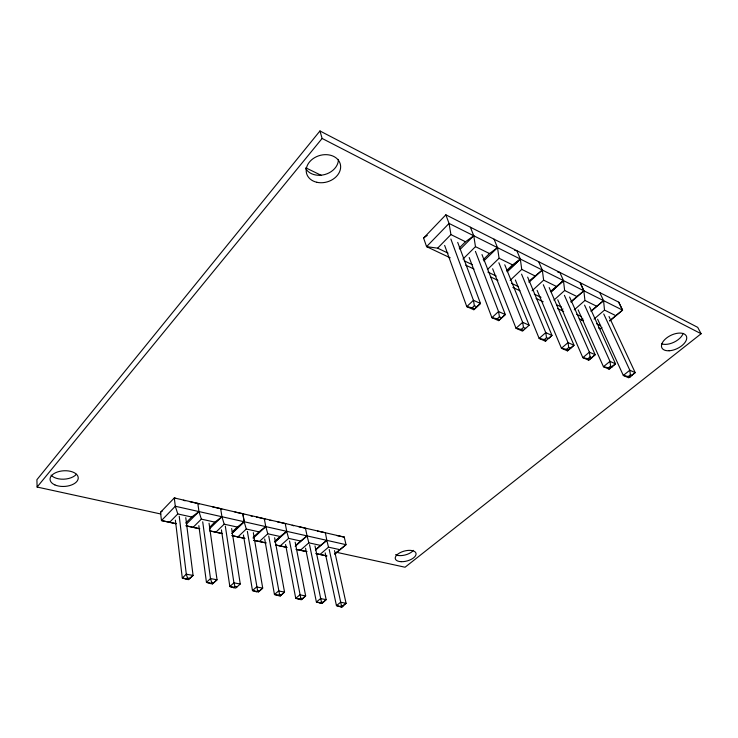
<?xml version="1.0" encoding="UTF-8"?>
<svg xmlns="http://www.w3.org/2000/svg" width="738" height="738" viewBox="0 0 738 738"><rect width="100%" height="100%" fill="white"/><g stroke="black" fill="none" stroke-linecap="round" stroke-linejoin="round"><path stroke-width="1.11" d="M334.508 550.613L346.067 603.26L340.615 602.263L336.445 605.612L341.869 607.033L336.445 605.612L325.2 552.863M305.56 548.205L316.39 602.024L321.906 603.463L326.159 599.634L315.006 545.917M264.684 538.961L274.453 594.514L280.145 596.009L284.536 592.06L274.628 537.753M444.645 245.403L466.785 306.639L473.824 309.739L480.475 303.447L457.708 242.387M561.655 310.504L562.928 308.881M336.408 552.273L405.051 567.227L701.1 333.742L697.733 327.377L319.96 130.967L36.9 479.709L37.112 487.043L160.884 514.017M37.112 487.043L322.119 138.449L319.96 130.967M243.439 535.041L252.461 590.585L256.243 591.738L258.604 591.682M581.406 319.831L582.78 318.299M469.193 257.516L491.905 317.681L498.667 320.652L505.299 314.554L481.988 254.555M176.013 523.694L161.447 520.558L160.533 512.292L174.297 497.947L344.295 537.107L336.685 535.502M450.198 257.811L426.573 246.64L423.594 238.033L445.853 214.823L618.748 302.183L622.558 310.126L609.773 320.91M169.592 522.32L177.784 513.943L191.742 517.024L198.983 511.582L197.802 503.362M609.653 320.772L622.558 310.126L449.055 223.429L426.573 246.64L437.634 248.171L450.918 234.583L449.055 223.429L445.853 214.823M185.755 523.039L191.742 517.024M459.239 248.033L465.494 241.75L473.759 235.773L470.392 227.221M186.502 524.026L198.983 511.582L201.345 519.137L214.878 522.117L221.944 516.748L220.662 508.63L212.673 506.941M460.051 249.435L473.759 235.773L475.475 246.658L462.975 259.075M186.022 525.816L193.088 527.347L201.345 519.137M601.95 327.404L600.483 328.853L598.426 327.875M209.601 527.283L214.878 522.117M483.242 259.647L489.488 253.54L497.513 247.645L494.054 239.177M209.38 528.943L221.944 516.748L224.186 524.174L237.313 527.061L244.213 521.757L242.894 513.749L234.924 512.071M483.824 260.92L497.513 247.645L499.082 258.263L487.384 269.582M597.614 319.213L623.315 375.448L628.693 377.81L635.187 372.625L609.016 316.528M209.878 530.917L215.874 532.209L224.186 524.174M578.131 309.877L603.444 366.712L609.025 369.166L615.547 363.843L589.551 306.731M232.304 531.83L237.313 527.061M506.766 270.412L512.569 264.887L520.364 259.066L516.821 250.68L514.737 250.422M232.498 532.836L244.158 521.748L242.839 513.731L243.817 514.118M231.723 533.639L244.213 521.757M520.364 259.066L507.08 271.695L520.308 259.029L521.748 269.398L510.161 280.32M175.386 520.161L182.295 578.029L186.17 579.219L187.489 577.974L189.703 578.371L193.07 575.428L185.773 517.679M473.824 309.739L480.475 303.447L473.436 300.301L466.785 306.639L472.2 307.774L474.377 305.698L473.436 300.301L450.881 239.066M186.17 579.219L188.384 579.616L189.703 578.371M341.869 607.033L346.067 603.26L342.727 605.916M231.981 535.64L237.922 536.923L246.28 529.045L259.02 531.849L265.772 526.609L264.296 518.676M557.762 299.785L582.835 357.653L588.62 360.199L595.179 354.738L569.588 297.017M321.906 603.463L326.159 599.634L320.541 598.61L316.39 602.024L321.999 603.029M253.143 537.301L259.02 531.849M528.943 281.15L542.31 270.025L538.685 261.732M253.152 538.251L265.772 526.609L267.793 533.786L280.154 536.508L286.75 531.332L285.2 523.491L285.818 523.786M528.998 282.294L542.31 270.025L543.629 280.154L532.07 290.781M285.578 544.543L295.735 598.324L301.335 599.791L305.661 595.907L295.182 542.227M537.116 290.385L561.443 348.253L567.448 350.891L574.026 345.283L549.173 287.571M198.836 525.65L206.446 582.347L210.293 583.527L211.621 582.3L213.762 582.688L217.046 579.782L209.048 523.205M498.667 320.652L505.299 314.554L498.547 311.528L491.905 317.681L497.246 318.807L499.423 316.796L498.547 311.528L475.42 251.363M210.293 583.527L212.433 583.915L213.762 582.688M253.78 540.299L259.379 541.517L267.793 533.786M280.145 596.009L284.536 592.06L278.577 590.981L274.453 594.514L280.412 595.584M275.099 541.092L280.154 536.508M550.364 291.538L563.509 280.625L559.819 272.405M274.923 541.987L286.695 531.323L288.613 538.371L300.624 541.019L307.073 535.908L305.44 528.159L298.853 526.766M274.979 542.006L286.75 531.332M563.509 280.625L551.12 291.851L563.454 280.597L564.653 290.495L553.952 300.108M221.418 529.856L229.841 586.535L233.66 587.697L234.988 586.498L237.064 586.876M275.726 544.995L280.163 545.954L288.613 538.371M492.652 268.752L516.028 328.29L521.296 329.397L523.463 327.451L522.652 322.312L498.87 262.765M233.66 587.697L235.726 588.075L240.265 584.007L231.649 528.574M529.146 325.209L522.522 331.141L516.028 328.29L522.652 322.312L529.146 325.209L504.764 264.785M295.541 545.52L300.624 541.019M570.963 301.519L583.896 290.809L580.197 282.709M295.2 546.369L307.073 535.908L308.844 542.827L320.513 545.4L326.823 540.354L325.421 532.91M571.009 302.146L583.896 290.809M295.966 549.321L300.366 550.271L308.844 542.827M574.265 309.831L584.939 300.458L583.841 290.781L580.142 282.682M256.243 591.738L257.58 590.557L259.591 590.917L262.71 588.094L253.337 532.661M515.355 279.97L539.146 338.447L544.34 339.554L546.507 337.663L545.751 332.635L521.563 274.149M258.254 592.097L262.71 588.094L256.566 586.978L252.461 590.585L255.532 591.129M546.507 337.663L548.546 338.567L551.987 335.43L545.751 332.635L539.146 338.447L545.391 341.196L551.987 335.43L527.652 277.11M315.421 549.819L320.513 545.4M590.843 311.15L603.564 300.643L599.763 292.589M315.753 549.884L326.823 540.354L328.502 547.162L339.849 549.662L346.021 544.672L344.249 537.098M591.581 310.947L603.564 300.643L604.505 310.08L594.035 319.074M316.722 553.768L319.997 554.469L328.502 547.162M278.198 595.658L279.545 594.505L281.501 594.856M567.448 350.891L574.026 345.283L568.029 342.598L561.443 348.253L566.563 349.351L568.721 347.506L568.029 342.598L543.306 284.72M334.738 553.998L339.849 549.662M334.923 554.035L346.021 544.672L175.293 506.25L161.447 520.558L175.995 523.666M299.444 599.45L300.8 598.315L302.691 598.656M588.62 360.199L595.179 354.738L589.404 352.155L582.835 357.653L587.891 358.742L590.049 356.952L589.404 352.155L564.404 295.32M301.51 599.357L305.661 595.907L299.877 594.856L295.735 598.324L300.55 599.191M320.061 603.13L321.427 602.024L323.262 602.356M609.025 369.166L615.547 363.843L609.985 361.352L603.444 366.712L608.444 367.801L610.584 366.048L609.985 361.352L584.57 305.117M340.089 606.71L341.454 605.621L343.244 605.935M629.505 377.164L635.187 372.625L629.818 370.227L623.315 375.448L628.241 376.518L630.372 374.821L629.818 370.227L603.749 313.964M160.533 512.292L162.351 510.945M545.391 341.196L546.388 340.458L544.34 339.554M423.594 238.033L427.302 235.404M212.433 583.915L217.046 579.782L210.496 578.592L206.446 582.347L209.712 582.937M188.384 579.616L193.07 575.428L186.308 574.192L182.295 578.029L185.662 578.629M557.79 272.147L559.874 272.442M581.35 319.812L583.592 320.144M234.066 587.291L229.841 586.535L233.928 582.854L240.265 584.007M189.74 501.665L199.251 503.851M256.455 517.024L265.154 519.026M277.433 521.858L285.255 523.51M317.488 531.083L325.172 532.698M193.088 527.347L199.832 528.786M215.874 532.209L222.415 533.611M237.922 536.923L244.278 538.288M259.379 541.517L266.114 542.956M280.163 545.954L286.704 547.356M300.366 550.271L306.722 551.637M319.997 554.469L326.178 555.797M186.105 525.825L199.131 528.611M210.09 530.954L222.258 533.556M232.147 535.668L245.034 538.426M253.734 540.281L265.809 542.864M275.772 544.995L287.036 547.402M297.045 549.542L306.897 551.646M315.744 553.546L327.017 555.954M175.902 498.482L174.297 497.947L175.293 506.25L177.784 513.943M220.727 508.639L221.907 509.072M472.2 307.774L474.506 308.788M497.246 318.807L499.46 319.785M521.296 329.397L523.417 330.338M566.563 349.351L568.528 350.209M587.891 358.742L589.791 359.581M608.444 367.801L610.261 368.603M628.241 376.518L630.003 377.293M474.377 305.698L476.683 306.722M499.423 316.796L501.637 317.783M523.463 327.451L525.594 328.392M568.721 347.506L570.686 348.373M590.049 356.952L591.941 357.792M610.584 366.048L612.402 366.86M630.372 374.821L632.134 375.596M465.724 265.145L473.971 269.047M490.632 276.925L497.892 280.357M512.882 287.442L519.939 290.781M536.102 298.42L543.196 301.768M557.513 308.539L563.684 311.454M579.275 318.825L583.361 320.762M437.634 248.171L448.04 253.125M464.193 260.809L472.209 264.619M487.901 272.082L496.204 276.03M511.499 283.309L518.5 286.639M534.266 294.139L541.019 297.349M556.517 304.72L561.553 307.109M576.664 314.305L581.526 316.611M596.544 323.751L600.64 325.707M305.772 167.812L321.298 175.395M450.918 234.583L465.494 241.75M475.475 246.658L489.488 253.54M499.082 258.263L512.569 264.887M521.748 269.398L534.727 275.781M543.629 280.154L556.129 286.307M564.653 290.495L576.719 296.418M584.939 300.458L596.572 306.178M604.505 310.08L615.741 315.606M322.119 138.449L701.1 333.742M618.702 302.165L622.503 310.098M187.489 577.974L186.308 574.192L179.233 516.249M211.621 582.3L210.496 578.592L202.71 521.821M234.988 586.498L233.928 582.854L225.321 526.102M244.158 521.748L246.28 529.045M257.58 590.557L247.359 531.36M279.545 594.505L268.752 536.019M300.8 598.315L289.545 541M321.427 602.024L309.536 544.727M341.454 605.621L329.194 549.45M76.392 474.276A14.04 7.869 -3.4 0 1 63.643 479.193A14.04 7.869 -3.4 0 1 51.079 475.124M413.409 550.354A10.655 5.157 -14.9 0 1 395.559 554.69M683.13 333.401A13.505 7.371 -25.8 0 1 674.145 342.137A13.505 7.371 -25.8 0 1 661.682 343.853M338.438 159.399A17.38 13.736 -16.3 0 1 324.941 174.491A17.38 13.736 -16.3 0 1 305.698 168.596M250.551 515.724A8.081 4.271 -10.1 0 1 252.128 516.268M183.347 500.253A8.542 4.631 -7.8 0 1 185.09 500.844M269.822 520.336A7.952 4.16 -10.8 0 1 271.658 520.585M292.147 525.299A7.823 4.05 -11.5 0 1 293.632 525.816M401.131 561.683A10.692 5.129 -14.9 0 0 416.048 553.546A10.692 5.129 -14.9 0 0 399.784 552.854A10.692 5.129 -14.9 0 0 401.131 561.683M54.861 484.894A14.105 7.832 -3.5 0 0 77.97 479.552A14.105 7.832 -3.5 0 0 59.63 471.361A14.105 7.832 -3.5 0 0 54.861 484.894M669.163 350.762A13.57 7.334 -25.7 0 0 686.654 336.98A13.57 7.334 -25.7 0 0 666.515 338.05A13.57 7.334 -25.7 0 0 669.163 350.762M316.86 182.286A17.5 13.718 -16.3 0 0 340.495 165.026A17.5 13.718 -16.3 0 0 312.903 158.79A17.5 13.718 -16.3 0 0 316.86 182.286"/></g></svg>
